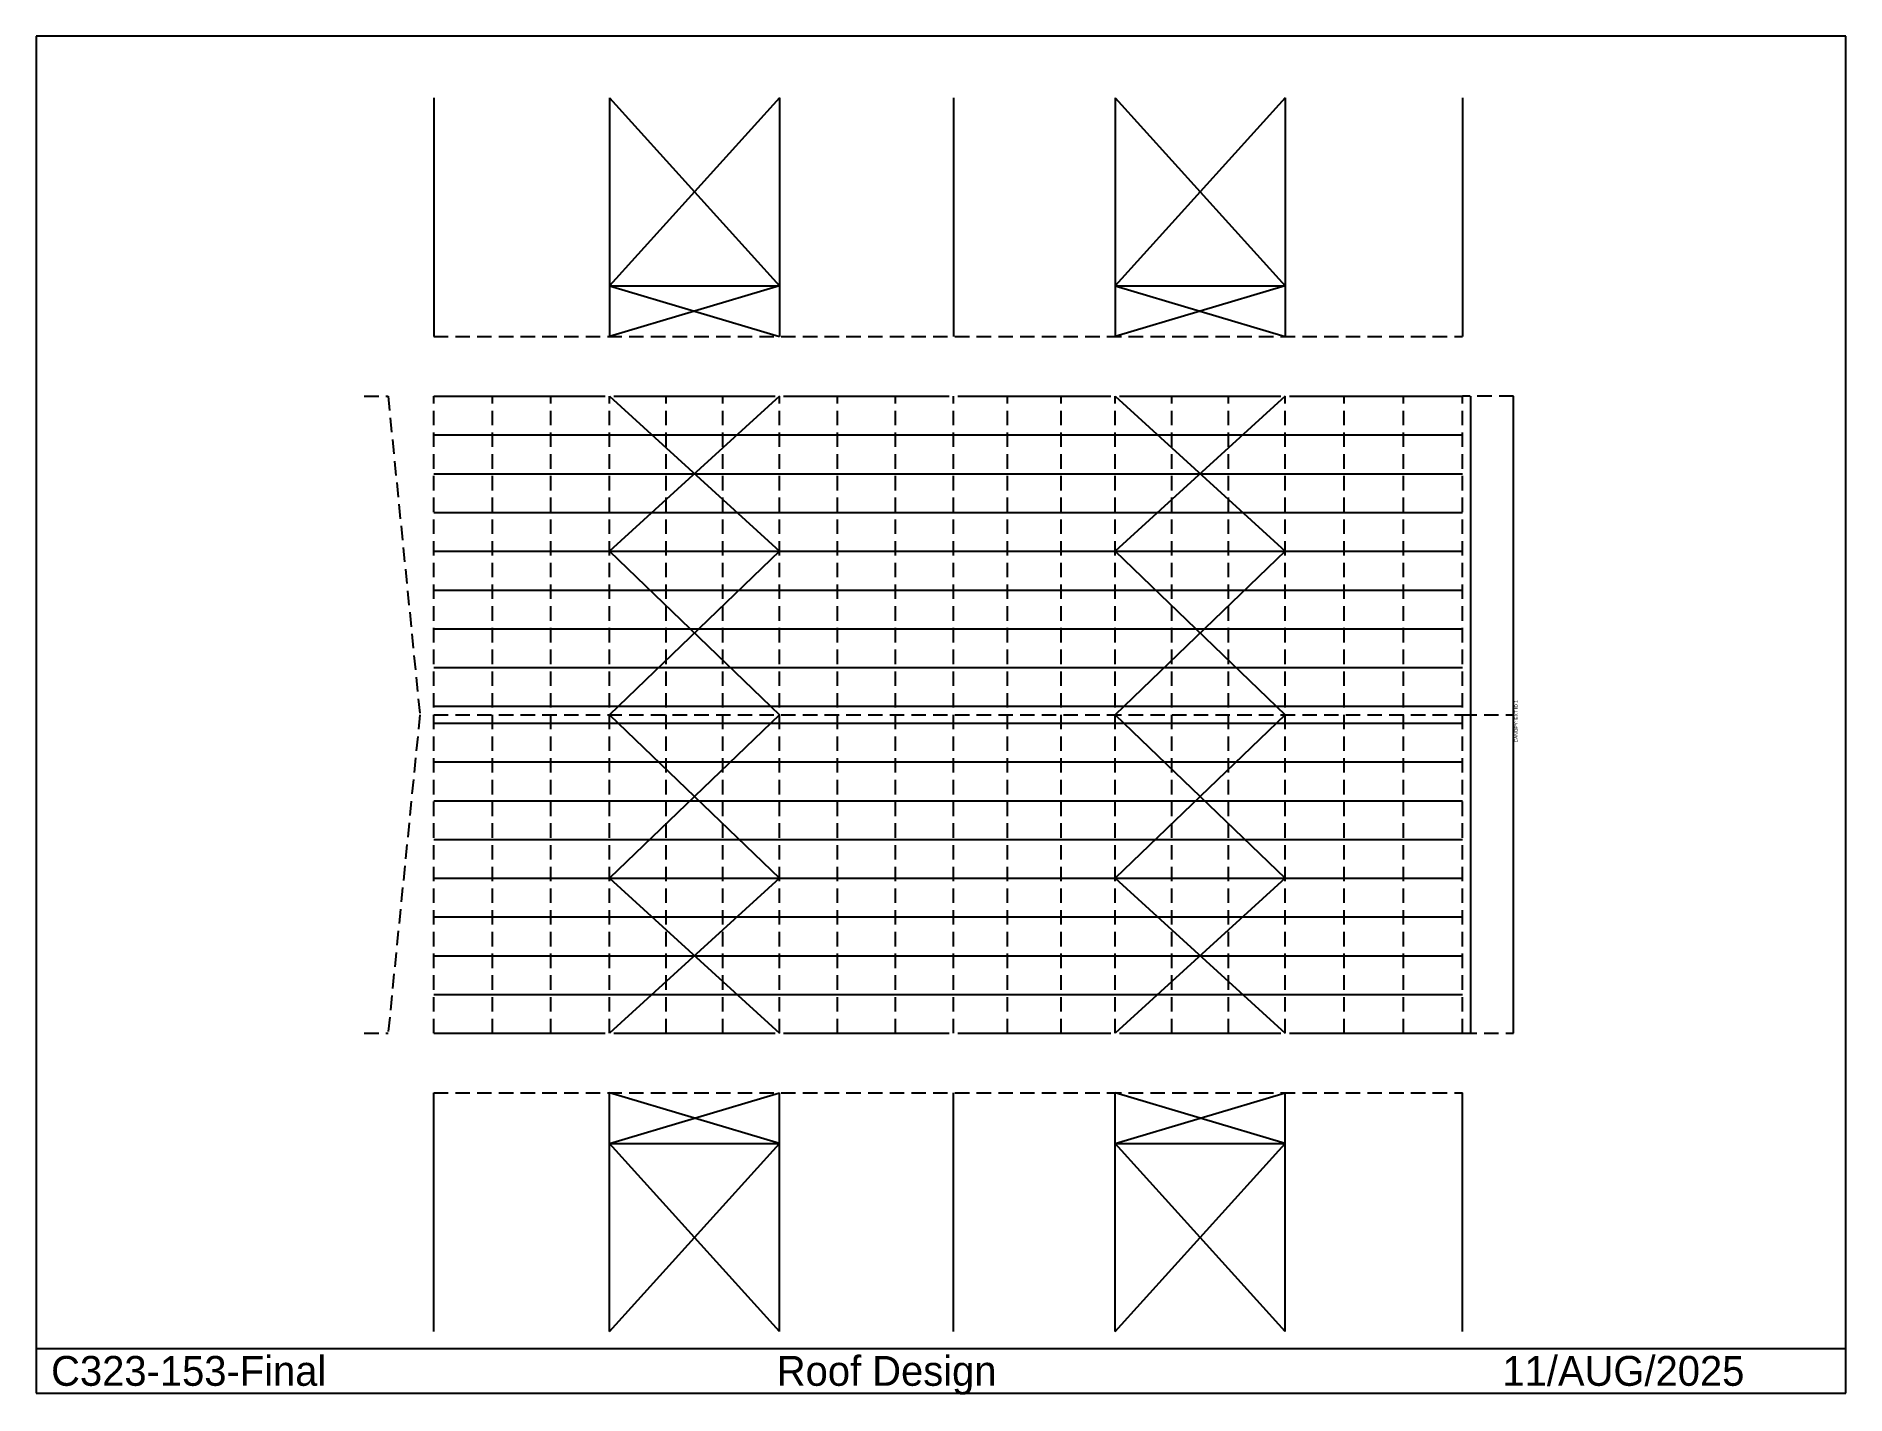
# Model space of a CAD drawing. Extents: x -14023 to 49807, y -12755 to 35171.
import ezdxf

# ---------------------------------------------------------------- set-up
doc = ezdxf.new("R2010")
doc.units = 0
doc.linetypes.add('CONTIN', pattern=[0])
doc.linetypes.add('DASHED', pattern=[765.94, 510.63, -255.31])
doc.layers.get('0').update_dxf_attribs({"linetype": 'CONTIN'})
for name, color, linetype in [('10', 7, 'CONTIN'), ('2', 7, 'CONTIN'), ('21', 7, 'CONTIN'), ('22', 7, 'DASHED'), ('23', 7, 'DASHED'), ('3', 7, 'CONTIN'), ('6', 5, 'DASHED'), ('7', 5, 'CONTIN'), ('8', 5, 'DASHED')]:
    doc.layers.add(name, color=color, linetype=linetype)

msp = doc.modelspace()

# ---------------------------------------------------------------- linework, layer by layer
for p, q in [((49806.781, 35171), (-14022.555, 35171)), ((-14022.555, 35171), (-14022.555, -12701.001)), ((49806.781, -12701.001), (49806.781, 35171)), ((-14022.555, -11121.226), (49806.781, -11121.226)), ((-14022.555, -12701.001), (49806.781, -12701.001))]:
    msp.add_line(p, q)
at = {"layer": '10'}
msp.add_line((38085, -0.001), (38085.008, 22470), dxfattribs=at)
at = {"layer": '2'}
for p, q in [((6200, 26365.002), (12190, 26365.002)), ((24035, 26365.002), (30034.998, 26365.002)), ((0, 22470), (6047.6, 22470)), ((6352.4, 22470), (12037.6, 22470)), ((12342.399, 22470), (18182.6, 22470)), ((18487.4, 22470), (23882.6, 22470)), ((24187.398, 22470), (29882.598, 22470)), ((30187.398, 22470), (36284.996, 22470)), ((36585, 0), (36585.008, 22470)), ((0, 21102.939), (6200, 21102.939)), ((6200, 21102.939), (12190, 21102.939)), ((12190, 21102.939), (18335, 21102.939)), ((18335, 21102.939), (24035, 21102.939)), ((24035, 21102.939), (30034.998, 21102.939)), ((30034.998, 21102.939), (36284.996, 21102.939)), ((0, 19735.879), (6200, 19735.879)), ((6200, 19735.879), (12190, 19735.879)), ((12190, 19735.879), (18335, 19735.879)), ((18335, 19735.879), (24035, 19735.879)), ((24035, 19735.879), (30034.998, 19735.879)), ((30034.998, 19735.879), (36284.996, 19735.879)), ((0, 18368.816), (6200, 18368.816)), ((6200, 18368.816), (12190, 18368.816)), ((12190, 18368.816), (18335, 18368.816)), ((18335, 18368.816), (24035, 18368.816)), ((24035, 18368.816), (30034.998, 18368.816)), ((30034.998, 18368.816), (36284.996, 18368.816)), ((0, 17001.756), (6200, 17001.756)), ((6200, 17001.756), (12190, 17001.756)), ((12190, 17001.756), (18335, 17001.756)), ((18335, 17001.756), (24035, 17001.756)), ((24035, 17001.756), (30034.998, 17001.756)), ((30034.998, 17001.756), (36284.996, 17001.756)), ((0, 15634.694), (6200, 15634.694)), ((6200, 15634.694), (12190, 15634.694)), ((12190, 15634.694), (18335, 15634.694)), ((18335, 15634.694), (24035, 15634.694)), ((24035, 15634.694), (30034.998, 15634.694)), ((30034.998, 15634.694), (36284.996, 15634.694)), ((0, 14267.633), (6200, 14267.633)), ((6200, 14267.633), (12190, 14267.633)), ((12190, 14267.633), (18335, 14267.633)), ((18335, 14267.633), (24035, 14267.633)), ((24035, 14267.633), (30034.998, 14267.633)), ((30034.998, 14267.633), (36284.996, 14267.633)), ((0, 12900.572), (6200, 12900.572)), ((6200, 12900.572), (12190, 12900.572)), ((12190, 12900.572), (18335, 12900.572)), ((18335, 12900.572), (24035, 12900.572)), ((24035, 12900.572), (30034.998, 12900.572)), ((30034.998, 12900.572), (36284.996, 12900.572)), ((0, 11533.512), (6200, 11533.512)), ((6200, 11533.512), (12190, 11533.512)), ((12190, 11533.512), (18335, 11533.512)), ((18335, 11533.512), (24035, 11533.512)), ((24035, 11533.512), (30034.998, 11533.512)), ((30034.998, 11533.512), (36284.996, 11533.512)), ((0, 10936.489), (6200, 10936.489)), ((6200, 10936.489), (12190, 10936.489)), ((12190, 10936.489), (18335, 10936.489)), ((18335, 10936.489), (24035, 10936.489)), ((24035, 10936.489), (30034.998, 10936.489)), ((30034.998, 10936.489), (36284.996, 10936.489)), ((0, 9569.428), (6200, 9569.428)), ((6200, 9569.428), (12190, 9569.428)), ((12190, 9569.428), (18335, 9569.428)), ((18335, 9569.428), (24035, 9569.428)), ((24035, 9569.428), (30034.998, 9569.428)), ((30034.998, 9569.428), (36284.996, 9569.428)), ((0, 8202.366), (6200, 8202.366)), ((6200, 8202.366), (12190, 8202.366)), ((12190, 8202.366), (18335, 8202.366)), ((18335, 8202.366), (24035, 8202.366)), ((24035, 8202.366), (30034.998, 8202.366)), ((30034.998, 8202.366), (36284.996, 8202.366)), ((0, 6835.305), (6200, 6835.305)), ((6200, 6835.305), (12190, 6835.305)), ((12190, 6835.305), (18335, 6835.305)), ((18335, 6835.305), (24035, 6835.305)), ((24035, 6835.305), (30034.998, 6835.305)), ((30034.998, 6835.305), (36284.996, 6835.305)), ((0, 5468.245), (6200, 5468.245)), ((6200, 5468.245), (12190, 5468.245)), ((12190, 5468.245), (18335, 5468.245)), ((18335, 5468.245), (24035, 5468.245)), ((24035, 5468.245), (30034.998, 5468.245)), ((30034.998, 5468.245), (36284.996, 5468.245)), ((0, 4101.183), (6200, 4101.183)), ((6200, 4101.183), (12190, 4101.183)), ((12190, 4101.183), (18335, 4101.183)), ((18335, 4101.183), (24035, 4101.183)), ((24035, 4101.183), (30034.998, 4101.183)), ((30034.998, 4101.183), (36284.996, 4101.183)), ((0, 2734.122), (6200, 2734.122)), ((6200, 2734.122), (12190, 2734.122)), ((12190, 2734.122), (18335, 2734.122)), ((18335, 2734.122), (24035, 2734.122)), ((24035, 2734.122), (30034.998, 2734.122)), ((30034.998, 2734.122), (36284.996, 2734.122)), ((0, 1367.061), (6200, 1367.061)), ((6200, 1367.061), (12190, 1367.061)), ((12190, 1367.061), (18335, 1367.061)), ((18335, 1367.061), (24035, 1367.061)), ((24035, 1367.061), (30034.998, 1367.061)), ((30034.998, 1367.061), (36284.996, 1367.061)), ((0, 0), (6047.6, 0)), ((6352.4, 0), (12037.6, 0)), ((12342.399, 0), (18182.6, 0)), ((18487.4, 0), (23882.6, 0)), ((24187.398, 0), (29882.598, 0)), ((30187.398, 0), (36284.996, 0)), ((6200, -3895), (12190, -3895)), ((24035, -3895), (30034.998, -3895))]:
    msp.add_line(p, q, dxfattribs=at)
at = {"layer": '22'}
for p, q in [((-2453.18, 22470), (-1611.18, 22470)), ((-1611.18, 22470), (-487.68, 11235)), ((-487.68, 11235), (-1611.18, 0)), ((36285.004, 11235), (38085.004, 11235)), ((-2453.18, 0), (-1611.18, 0))]:
    msp.add_line(p, q, dxfattribs=at)
at = {"layer": '23'}
for p, q in [((0, 0), (0, 22470)), ((6200, 0), (6200, 22470)), ((12190, 0), (12190, 22470)), ((18335, 0), (18335, 22470)), ((24035, 0), (24035, 22470)), ((30034.998, 0), (30034.998, 22470)), ((36284.996, 0), (36284.996, 22470))]:
    msp.add_line(p, q, dxfattribs=at)
at = {"layer": '3'}
for p, q in [((6200, 32995), (12190, 26365.002)), ((12190, 32995), (6200, 26365.002)), ((24035, 32995), (30034.998, 26365.002)), ((30034.998, 32995), (24035, 26365.002)), ((6200, 26365.002), (12190, 24575.002)), ((12190, 26365.002), (6200, 24575.002)), ((24035, 26365.002), (30034.998, 24575.002)), ((30034.998, 26365.002), (24035, 24575.002)), ((6200, 22470), (12190, 17001.756)), ((12190, 22470), (6200, 17001.756)), ((24035, 22470), (30034.998, 17001.756)), ((30034.998, 22470), (24035, 17001.756)), ((6200, 17001.756), (12190, 11235)), ((12190, 17001.756), (6200, 11235)), ((24035, 17001.756), (30034.998, 11235)), ((30034.998, 17001.756), (24035, 11235)), ((6200, 11235), (12190, 5468.244)), ((12190, 11235), (6200, 5468.244)), ((24035, 11235), (30034.998, 5468.244)), ((30034.998, 11235), (24035, 5468.244)), ((6200, 5468.244), (12190, 0)), ((12190, 5468.244), (6200, 0)), ((24035, 5468.244), (30034.998, 0)), ((30034.998, 5468.244), (24035, 0)), ((6200, -3895), (12190, -2105)), ((12190, -3895), (6200, -2105)), ((24035, -3895), (30034.998, -2105)), ((30034.998, -3895), (24035, -2105)), ((6200, -10525), (12190, -3895)), ((12190, -10525), (6200, -3895)), ((24035, -10525), (30034.998, -3895)), ((30034.998, -10525), (24035, -3895))]:
    msp.add_line(p, q, dxfattribs=at)
at = {"layer": '6'}
for p, q in [((2066.667, 0), (2066.667, 22470)), ((4133.333, 0), (4133.333, 22470)), ((8196.666, 0), (8196.666, 22470)), ((10193.333, 0), (10193.333, 22470)), ((14238.333, 0), (14238.333, 22470)), ((16286.667, 0), (16286.667, 22470)), ((20234.998, 0), (20234.998, 22470)), ((22135, 0), (22135, 22470)), ((26034.998, 0), (26034.998, 22470)), ((28035, 0), (28035, 22470)), ((32118.332, 0), (32118.332, 22470)), ((34201.664, 0), (34201.664, 22470))]:
    msp.add_line(p, q, dxfattribs=at)
at = {"layer": '7'}
for p, q in [((0, 32995), (0, 24575.002)), ((6200, 32995), (6200, 24575.002)), ((12190, 32995), (12190, 24575.002)), ((18335, 32995), (18335, 24575.002)), ((24035, 32995), (24035, 24575.002)), ((30034.998, 32995), (30034.998, 24575.002)), ((36284.996, 32995), (36284.996, 24575.002)), ((0, -10525), (0, -2105)), ((6200, -10525), (6200, -2105)), ((12190, -10525), (12190, -2105)), ((18335, -10525), (18335, -2105)), ((24035, -10525), (24035, -2105)), ((30034.998, -10525), (30034.998, -2105)), ((36284.996, -10525), (36284.996, -2105))]:
    msp.add_line(p, q, dxfattribs=at)
at = {"layer": '8'}
for p, q in [((0, 24575.002), (36285, 24575.002)), ((38085.008, 22470), (36285.008, 22470)), ((0, 11235), (36285, 11235)), ((36285, 0), (38085, -0.001)), ((0, -2105), (36285, -2105))]:
    msp.add_line(p, q, dxfattribs=at)

# ---------------------------------------------------------------- texts
for s, p in [('C323-153-Final', (-13495.963, -12437.705)), ('Roof Design', (12099.601, -12437.705)), ('11/AUG/2025', (37695.164, -12437.705))]:
    msp.add_text(s, height=1053.184).set_placement(p)
at = {"layer": '21'}
msp.add_text('CANOPY: EXT ID 1', height=121.92, rotation=90, dxfattribs=at).set_placement((38237.402, 10259.639))

doc.saveas('drawing.dxf')
